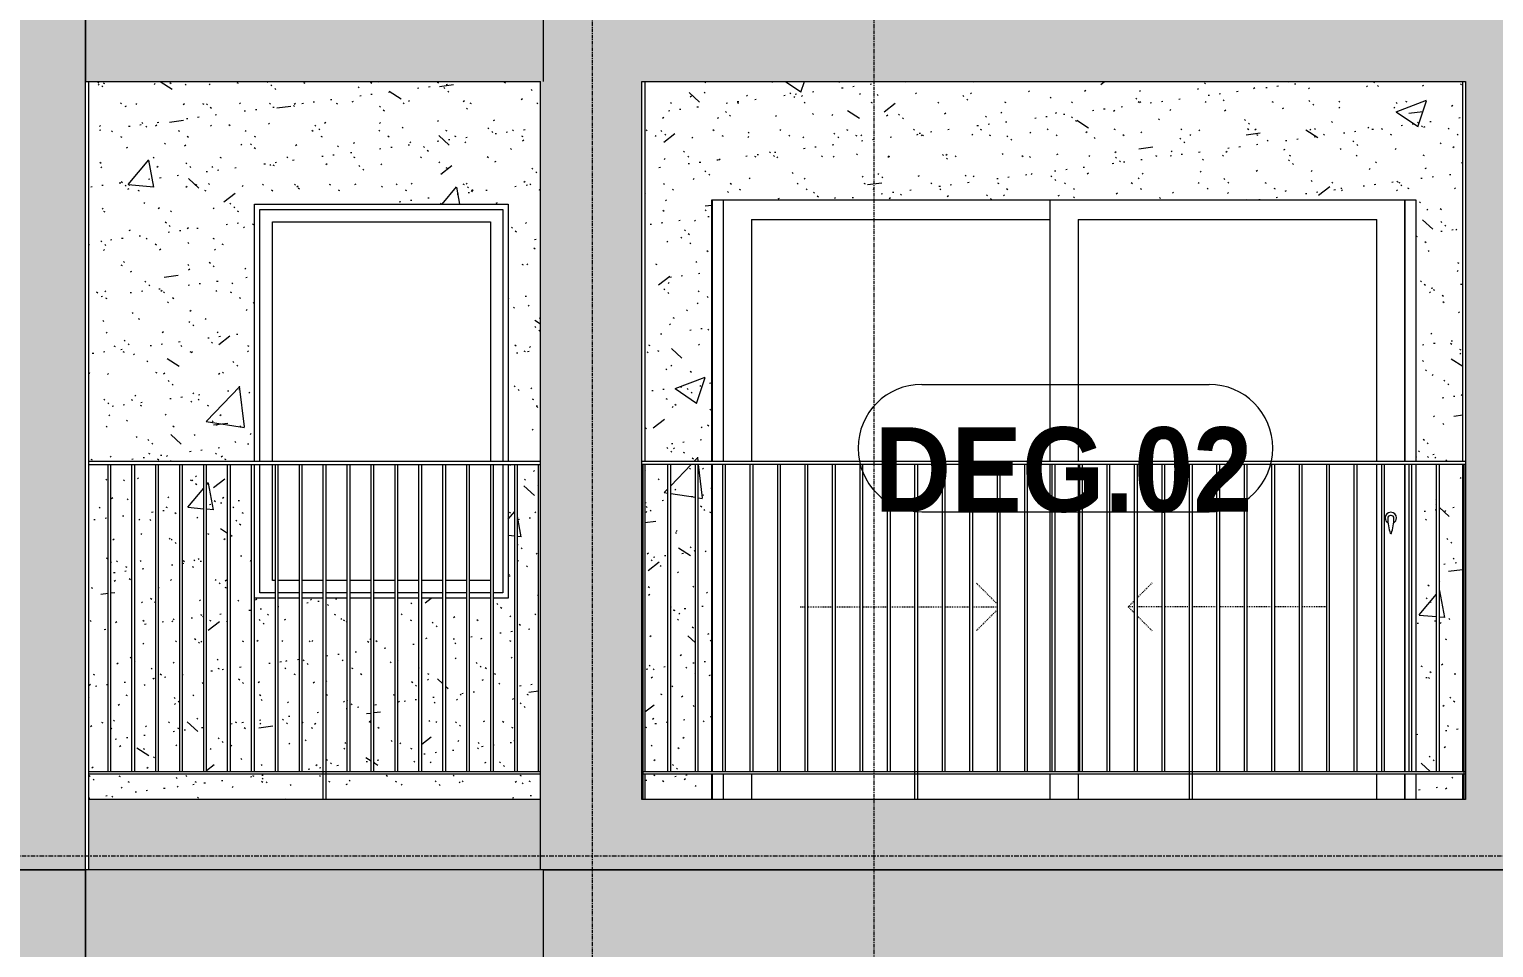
# Model space of a CAD drawing. Header units: millimetres. Extents: x 9199 to 175431, y -4466 to 35300.
# Drawn here: x 153601 to 158801, y 15474 to 18736 of the extents above; entities that cross this region are included whole.
import ezdxf

# ---------------------------------------------------------------- set-up
doc = ezdxf.new("R2010")
doc.units = ezdxf.units.MM
for name, pattern in [('Centre', [31.75, 6.35, -4.7625, 15.875, -4.7625]), ('Dash', [6, 3, -3]), ('Grid Line', [22.225, 12.7, -3.175, 3.175, -3.175])]:
    doc.linetypes.add(name, pattern=pattern)
for name, color, linetype, lineweight in [('0-2', 250, 'Continuous', 5), ('A-DOOR', 31, 'Continuous', 9), ('A-DOOR-FRAM', 31, 'Continuous', 9), ('A-DOOR-HDLN', 31, 'Dash', 18), ('A-DOOR-IDEN', 31, 'Continuous', 9), ('A-FLOR-HRAL', 11, 'Continuous', 9), ('A-FLOR-HRAL-1', 253, 'Continuous', 9), ('A-FLOR-LEVL-2', 51, 'Centre', 9), ('A-GLAZ-1', 253, 'Continuous', 9), ('A-GLAZ-2', 7, 'Continuous', 9), ('A-WALL', 113, 'Continuous', 9), ('A-WALL-PATT', 111, 'Continuous', 9), ('A-WALL-PATT-1', 9, 'Continuous', 9), ('A-WALL-PATT-2', 111, 'Continuous', 5), ('I-WALL', 2, 'Continuous', 9), ('I-WALL-1', 7, 'Continuous', 9), ('S-GRID-1', 1, 'Grid Line', 9)]:
    doc.layers.add(name, color=color, linetype=linetype, lineweight=lineweight)
doc.styles.add('Arial_B_2', font='arialbd.ttf', dxfattribs={"width": 0.9, "height": 300})
pattern_1 = [(50, (-51555.6, 1200), (1093.104, -95.634), [114.3, -1257.3]), (355, (-51555.6, 1200), (-211.457, 1146.34), [91.44, -1005.84]), (100.451, (-51464.5, 1192), (881.656, 1050.7), [97.14, -1068.54]), (46.184, (-51555.6, 1504.8), (1626.475, -252.257), [171.45, -1885.95]), (96.636, (-51420, 1483.8), (1424.416, 1484.565), [145.71, -1602.81]), (351.184, (-51555.6, 1504.8), (1424.43, 1484.55), [137.16, -1508.76]), (21, (-51403.2, 1428.6), (909.686, -613.59), [114.3, -1257.3]), (326, (-51403.2, 1428.6), (370.812, 1105.13), [91.44, -1005.84]), (71.451, (-51327.4, 1377.5), (1280.503, 491.528), [97.14, -1068.54]), (37.5, (-51555.58, 1200), (18.5313, 507.3303), [50.292, -943.356, 50.292, -970.788, -1009.65]), (37.5, (-51555.58, 1200), (18.5313, 507.3303), [-2014.728, 50.292, -959.358]), (7.5, (-51555.6, 1200), (400.918, 601.084), [50.292, -531.876, 50.292, -920.496, -384.81]), (7.5, (-51555.6, 1200), (400.918, 601.084), [-1552.956, 50.292, -334.518]), (327.5, (-51895.43, 1200), (813.545, -34.3737), [50.292, -330.708, 50.292, -1138.428, -1577.34]), (327.5, (-51895.43, 1200), (813.545, -34.3737), [-1569.72, 50.292, -1527.048]), (317.5, (-52047.8, 1200), (888.775, 152.56), [50.292, -445.008, 50.292, -739.14, -1120.14]), (317.5, (-52047.8, 1200), (888.775, 152.56), [-1284.732, 50.292, -1069.848])]
pattern_2 = [(37.5, (-51555.58, 1200), (-4.79953, 146.8239), [5.029, -110.795, 5.029, -124.511, -123.825]), (37.5, (-51555.58, 1200), (-4.79953, 146.8239), [-245.364, 5.029, -118.796]), (7.5, (-51555.58, 1200), (134.8574, 215.0472), [5.029, -57.455, 5.029, -99.365, -40.005]), (7.5, (-51555.58, 1200), (134.8574, 215.0472), [-166.878, 5.029, -34.976]), (327.5, (-51649.3, 1200), (237.29776, 0.4316), [5.029, -33.071, 5.029, -132.131, -179.07]), (327.5, (-51649.3, 1200), (237.29776, 0.4316), [-175.26, 5.029, -174.041]), (317.5, (-51649.3, 1200), (229.067, 66.8792), [5.029, -14.021, 5.029, -84.887, -102.87]), (317.5, (-51649.3, 1200), (229.067, 66.8792), [-108.966, 5.029, -97.841])]

# ---------------------------------------------------------------- blocks, each defined once
blk = doc.blocks.new('M_Fixed - 900 x 1400-901191-TKCS_MẶT ĐỨNG HƯỚNG TÂY')
at = {"layer": 'A-GLAZ-2'}
for p, q in [((-26717.9, 7896), (-25855.9, 7896)), ((-26717.9, 7000), (-26717.9, 7896)), ((-26673.9, 7852), (-25899.9, 7852)), ((-26673.9, 7000), (-26673.9, 7852)), ((-25899.9, 7852), (-25899.9, 7000)), ((-25855.9, 7896), (-25855.9, 7000)), ((-26717.9, 6534), (-26717.9, 6990)), ((-26673.9, 6578), (-26673.9, 6990)), ((-25899.9, 6990), (-25899.9, 6578)), ((-25855.9, 6990), (-25855.9, 6534)), ((-26662.9, 6578), (-26673.9, 6578)), ((-26577.9, 6578), (-26652.9, 6578)), ((-26493, 6578), (-26567.9, 6578)), ((-26408, 6578), (-26483, 6578)), ((-26323.1, 6578), (-26398, 6578)), ((-26238.2, 6578), (-26313.1, 6578)), ((-26153.2, 6578), (-26228.2, 6578)), ((-26068.3, 6578), (-26143.2, 6578)), ((-25983.3, 6578), (-26058.3, 6578)), ((-25899.9, 6578), (-25973.3, 6578)), ((-26662.9, 6534), (-26717.9, 6534)), ((-26577.9, 6534), (-26652.9, 6534)), ((-26493, 6534), (-26567.9, 6534)), ((-26408, 6534), (-26483, 6534)), ((-26323.1, 6534), (-26398, 6534)), ((-26238.2, 6534), (-26313.1, 6534)), ((-26153.2, 6534), (-26228.2, 6534)), ((-26068.3, 6534), (-26143.2, 6534)), ((-25983.3, 6534), (-26058.3, 6534)), ((-25898.4, 6534), (-25973.3, 6534)), ((-25855.9, 6534), (-25888.4, 6534))]:
    blk.add_line(p, q, dxfattribs=at)
blk = doc.blocks.new('Railing - 10mm-901206-TKCS_MẶT ĐỨNG HƯỚNG TÂY')
at = {"layer": 'A-FLOR-HRAL-1'}
for p, q in [((-68226.4, 5900), (-68226.4, 6990)), ((-68216.4, 5900), (-68216.4, 6990))]:
    blk.add_line(p, q, dxfattribs=at)
blk = doc.blocks.new('Railing - 50 x 10mm-901224-TKCS_MẶT ĐỨNG HƯỚNG TÂY')
at = {"layer": 'A-FLOR-HRAL-1'}
for p, q in [((-68990.9, 5800), (-68990.9, 6990)), ((-68980.9, 6990), (-68990.9, 6990)), ((-68980.9, 5800), (-68980.9, 6990))]:
    blk.add_line(p, q, dxfattribs=at)
blk = doc.blocks.new('Railing - 10mm-V147-TKCS_MẶT ĐỨNG HƯỚNG TÂY')
at = {"layer": 'A-FLOR-HRAL-1'}
blk.add_line((-69745.352937, 5900), (-69745.352937, 6990), dxfattribs=at)
blk = doc.blocks.new('Railing - Railing-884005-TKCS_MẶT ĐỨNG HƯỚNG TÂY')
at = {"layer": 'A-FLOR-HRAL-1'}
for p, q in [((-27326.9, 5900), (-25721.9, 5900)), ((-25721.9, 5890), (-27326.9, 5890))]:
    blk.add_line(p, q, dxfattribs=at)
at = {"extrusion": (0, 0, -1), "zscale": -1}
for name, p in [('Railing - 10mm-901206-TKCS_MẶT ĐỨNG HƯỚNG TÂY', (95473.9, 0)), ('Railing - 10mm-901206-TKCS_MẶT ĐỨNG HƯỚNG TÂY', (95388.9, 0)), ('Railing - 10mm-901206-TKCS_MẶT ĐỨNG HƯỚNG TÂY', (95304, 0)), ('Railing - 10mm-901206-TKCS_MẶT ĐỨNG HƯỚNG TÂY', (95219.1, 0)), ('Railing - 10mm-901206-TKCS_MẶT ĐỨNG HƯỚNG TÂY', (95134.1, 0)), ('Railing - 10mm-901206-TKCS_MẶT ĐỨNG HƯỚNG TÂY', (95049.2, 0)), ('Railing - 10mm-901206-TKCS_MẶT ĐỨNG HƯỚNG TÂY', (94964.2, 0)), ('Railing - 10mm-901206-TKCS_MẶT ĐỨNG HƯỚNG TÂY', (94879.3, 0)), ('Railing - 10mm-901206-TKCS_MẶT ĐỨNG HƯỚNG TÂY', (94794.4, 0)), ('Railing - 50 x 10mm-901224-TKCS_MẶT ĐỨNG HƯỚNG TÂY', (95473.9, 0)), ('Railing - 10mm-901206-TKCS_MẶT ĐỨNG HƯỚNG TÂY', (94624.5, 0)), ('Railing - 10mm-901206-TKCS_MẶT ĐỨNG HƯỚNG TÂY', (94539.5, 0)), ('Railing - 10mm-901206-TKCS_MẶT ĐỨNG HƯỚNG TÂY', (94454.6, 0)), ('Railing - 10mm-901206-TKCS_MẶT ĐỨNG HƯỚNG TÂY', (94369.7, 0)), ('Railing - 10mm-901206-TKCS_MẶT ĐỨNG HƯỚNG TÂY', (94284.7, 0)), ('Railing - 10mm-901206-TKCS_MẶT ĐỨNG HƯỚNG TÂY', (94199.8, 0)), ('Railing - 10mm-901206-TKCS_MẶT ĐỨNG HƯỚNG TÂY', (94114.8, 0)), ('Railing - 10mm-901206-TKCS_MẶT ĐỨNG HƯỚNG TÂY', (94029.9, 0)), ('Railing - 10mm-V147-TKCS_MẶT ĐỨNG HƯỚNG TÂY', (95473.9, 0))]:
    blk.add_blockref(name, p, dxfattribs=at)
blk = doc.blocks.new('Top Rail Type - Top Rail_Internal_-884006-TKCS_MẶT ĐỨNG HƯỚNG TÂY')
at = {"layer": 'A-FLOR-HRAL-1'}
for p, q in [((-25721.9, 7000), (-27326.9, 7000)), ((-27326.9, 6990), (-25721.9, 6990))]:
    blk.add_line(p, q, dxfattribs=at)
blk = doc.blocks.new('NCV_TKTC_TANG 5_rvt-2-TKCS_MẶT ĐỨNG HƯỚNG TÂY')
at = {"layer": 'A-WALL-PATT-1'}
h = blk.add_hatch(dxfattribs=at)
h.set_pattern_fill('FP_19', color=256, style=0, pattern_type=2)
h.set_pattern_definition(pattern_1)
h.paths.add_polyline_path([(-25897.9, 16000), (-25721.9, 16000), (-25721.9, 16090), (-26483, 16090), (-26483, 16000)])
h.paths.add_polyline_path([(-27326.9, 16000), (-26493, 16000), (-26493, 16090), (-27326.9, 16090)])
h.paths.add_polyline_path([(-27247.4, 16100), (-27172.5, 16100), (-27172.5, 17190), (-27247.4, 17190), (-27247.4, 16155.2)])
h.paths.add_polyline_path([(-27257.4, 16100), (-27257.4, 17190), (-27326.9, 17190), (-27326.9, 16100), (-27261.8, 16100)])
h.paths.add_polyline_path([(-26822.7, 16100), (-26747.8, 16100), (-26747.8, 17190), (-26822.7, 17190), (-26822.7, 16580.3)])
h.paths.add_polyline_path([(-26737.8, 16100), (-26662.9, 16100), (-26662.9, 16715), (-26736.9, 16715), (-26737.8, 16580.3)])
h.paths.add_polyline_path([(-26652.9, 16100), (-26577.9, 16100), (-26577.9, 16715), (-26652.9, 16715), (-26652.9, 16580.3)])
h.paths.add_polyline_path([(-26832.7, 16100), (-26832.7, 17190), (-26907.7, 17190), (-26907.7, 16100)])
h.paths.add_polyline_path([(-26567.9, 16100), (-26493, 16100), (-26493, 16715), (-26567.9, 16715), (-26567.9, 16571)])
h.paths.add_polyline_path([(-26483, 16100), (-26408, 16100), (-26408, 16715), (-26483, 16715), (-26483, 16498.6)])
h.paths.add_polyline_path([(-26398, 16100), (-26323.1, 16100), (-26323.1, 16715), (-26398, 16715), (-26398, 16426.2)])
h.paths.add_polyline_path([(-26313.1, 16100), (-26238.2, 16100), (-26238.2, 16715), (-26313.1, 16715), (-26313.1, 16353.8)])
h.paths.add_polyline_path([(-26228.2, 16100), (-26153.2, 16100), (-26153.2, 16715), (-26228.2, 16715), (-26228.2, 16281.4)])
h.paths.add_polyline_path([(-26143.2, 16100), (-26068.3, 16100), (-26068.3, 16715), (-26143.2, 16715), (-26143.2, 16209)])
h.paths.add_polyline_path([(-26058.3, 16100), (-25983.3, 16100), (-25983.3, 16715), (-26058.3, 16715), (-26058.3, 16136.6)])
h.paths.add_polyline_path([(-26917.7, 16100), (-26917.7, 17190), (-26992.6, 17190), (-26992.6, 16100)])
h.paths.add_polyline_path([(-27002.6, 16100), (-27002.6, 17190), (-27077.6, 17190), (-27077.6, 16100)])
h.paths.add_polyline_path([(-25734.8, 16100), (-25728.5, 16100), (-25728.5, 17190), (-25803.5, 17190), (-25803.5, 16100), (-25748.1, 16100)])
h.paths.add_polyline_path([(-27156.4, 16100), (-27087.6, 16100), (-27087.6, 17190), (-27162.5, 17190), (-27162.5, 16100)])
h.paths.add_polyline_path([(-25973.3, 16100), (-25898.4, 16100), (-25898.4, 16715), (-25973.3, 16715), (-25973.3, 16580.3)])
h.paths.add_polyline_path([(-25888.4, 16100), (-25813.5, 16100), (-25813.5, 17190), (-25836.9, 17190), (-25836.9, 16715), (-25888.4, 16715), (-25888.4, 16580.3)])
h.paths.add_polyline_path([(-27326.9, 17200), (-26736.9, 17200), (-26736.9, 18115), (-25836.9, 18115), (-25836.9, 17200), (-25721.9, 17200), (-25721.9, 18550), (-27326.9, 18550), (-27326.9, 17676.3)])
h = blk.add_hatch(dxfattribs=at)
h.set_pattern_fill('FP_20', color=256, style=0, pattern_type=2)
h.set_pattern_definition(pattern_2)
h.paths.add_polyline_path([(-25897.9, 16000), (-25721.9, 16000), (-25721.9, 16090), (-26483, 16090), (-26483, 16000)])
h.paths.add_polyline_path([(-27326.9, 16000), (-26493, 16000), (-26493, 16090), (-27326.9, 16090)])
h.paths.add_polyline_path([(-27247.4, 16100), (-27172.5, 16100), (-27172.5, 17190), (-27247.4, 17190), (-27247.4, 16155.2)])
h.paths.add_polyline_path([(-27257.4, 16100), (-27257.4, 17190), (-27326.9, 17190), (-27326.9, 16100), (-27261.8, 16100)])
h.paths.add_polyline_path([(-26822.7, 16100), (-26747.8, 16100), (-26747.8, 17190), (-26822.7, 17190), (-26822.7, 16580.3)])
h.paths.add_polyline_path([(-26737.8, 16100), (-26662.9, 16100), (-26662.9, 16715), (-26736.9, 16715), (-26737.8, 16580.3)])
h.paths.add_polyline_path([(-26652.9, 16100), (-26577.9, 16100), (-26577.9, 16715), (-26652.9, 16715), (-26652.9, 16580.3)])
h.paths.add_polyline_path([(-26832.7, 16100), (-26832.7, 17190), (-26907.7, 17190), (-26907.7, 16100)])
h.paths.add_polyline_path([(-26567.9, 16100), (-26493, 16100), (-26493, 16715), (-26567.9, 16715), (-26567.9, 16571)])
h.paths.add_polyline_path([(-26483, 16100), (-26408, 16100), (-26408, 16715), (-26483, 16715), (-26483, 16498.6)])
h.paths.add_polyline_path([(-26398, 16100), (-26323.1, 16100), (-26323.1, 16715), (-26398, 16715), (-26398, 16426.2)])
h.paths.add_polyline_path([(-26313.1, 16100), (-26238.2, 16100), (-26238.2, 16715), (-26313.1, 16715), (-26313.1, 16353.8)])
h.paths.add_polyline_path([(-26228.2, 16100), (-26153.2, 16100), (-26153.2, 16715), (-26228.2, 16715), (-26228.2, 16281.4)])
h.paths.add_polyline_path([(-26143.2, 16100), (-26068.3, 16100), (-26068.3, 16715), (-26143.2, 16715), (-26143.2, 16209)])
h.paths.add_polyline_path([(-26058.3, 16100), (-25983.3, 16100), (-25983.3, 16715), (-26058.3, 16715), (-26058.3, 16136.6)])
h.paths.add_polyline_path([(-26917.7, 16100), (-26917.7, 17190), (-26992.6, 17190), (-26992.6, 16100)])
h.paths.add_polyline_path([(-27002.6, 16100), (-27002.6, 17190), (-27077.6, 17190), (-27077.6, 16100)])
h.paths.add_polyline_path([(-25734.8, 16100), (-25728.5, 16100), (-25728.5, 17190), (-25803.5, 17190), (-25803.5, 16100), (-25748.1, 16100)])
h.paths.add_polyline_path([(-27156.4, 16100), (-27087.6, 16100), (-27087.6, 17190), (-27162.5, 17190), (-27162.5, 16100)])
h.paths.add_polyline_path([(-25973.3, 16100), (-25898.4, 16100), (-25898.4, 16715), (-25973.3, 16715), (-25973.3, 16580.3)])
h.paths.add_polyline_path([(-25888.4, 16100), (-25813.5, 16100), (-25813.5, 17190), (-25836.9, 17190), (-25836.9, 16715), (-25888.4, 16715), (-25888.4, 16580.3)])
h.paths.add_polyline_path([(-27326.9, 17200), (-26736.9, 17200), (-26736.9, 18115), (-25836.9, 18115), (-25836.9, 17200), (-25721.9, 17200), (-25721.9, 18550), (-27326.9, 18550), (-27326.9, 17676.3)])
h = blk.add_hatch(dxfattribs=at)
h.set_pattern_fill('FP_19', color=256, style=0, pattern_type=2)
h.set_pattern_definition(pattern_1)
h.paths.add_polyline_path([(-25351.9, 16000), (-25113.5, 16000), (-25113.5, 16090), (-25351.9, 16090), (-25351.9, 16007.1)])
h.paths.add_polyline_path([(-22457.9, 16000), (-22446.9, 16000), (-22446.9, 16090), (-22613.5, 16090), (-22613.5, 16000)])
h.paths.add_polyline_path([(-22446.9, 16100), (-22446.9, 17190), (-22529.8, 17190), (-22529.8, 16100), (-22465.2, 16100)])
h.paths.add_polyline_path([(-25351.9, 16100), (-25269.5, 16100), (-25269.5, 17190), (-25351.9, 17190), (-25351.9, 16395.7)])
h.paths.add_polyline_path([(-22613.5, 16100), (-22539.8, 16100), (-22539.8, 17190), (-22613.5, 17190), (-22613.5, 16580.3)])
h.paths.add_polyline_path([(-25162, 16100), (-25113.5, 16100), (-25113.5, 17190), (-25162, 17190), (-25162, 16580.3)])
h.paths.add_polyline_path([(-25172, 16100), (-25172, 17190), (-25259.5, 17190), (-25259.5, 16100)])
h.paths.add_polyline_path([(-25351.9, 17200), (-25113.5, 17200), (-25113.5, 18130), (-22613.5, 18130), (-22613.5, 17200), (-22446.9, 17200), (-22446.9, 18550), (-25351.9, 18550), (-25351.9, 17676.3)])
h = blk.add_hatch(dxfattribs=at)
h.set_pattern_fill('FP_20', color=256, style=0, pattern_type=2)
h.set_pattern_definition(pattern_2)
h.paths.add_polyline_path([(-25351.9, 16000), (-25113.5, 16000), (-25113.5, 16090), (-25351.9, 16090), (-25351.9, 16007.1)])
h.paths.add_polyline_path([(-22457.9, 16000), (-22446.9, 16000), (-22446.9, 16090), (-22613.5, 16090), (-22613.5, 16000)])
h.paths.add_polyline_path([(-22446.9, 16100), (-22446.9, 17190), (-22529.8, 17190), (-22529.8, 16100), (-22465.2, 16100)])
h.paths.add_polyline_path([(-25351.9, 16100), (-25269.5, 16100), (-25269.5, 17190), (-25351.9, 17190), (-25351.9, 16395.7)])
h.paths.add_polyline_path([(-22613.5, 16100), (-22539.8, 16100), (-22539.8, 17190), (-22613.5, 17190), (-22613.5, 16580.3)])
h.paths.add_polyline_path([(-25162, 16100), (-25113.5, 16100), (-25113.5, 17190), (-25162, 17190), (-25162, 16580.3)])
h.paths.add_polyline_path([(-25172, 16100), (-25172, 17190), (-25259.5, 17190), (-25259.5, 16100)])
h.paths.add_polyline_path([(-25351.9, 17200), (-25113.5, 17200), (-25113.5, 18130), (-22613.5, 18130), (-22613.5, 17200), (-22446.9, 17200), (-22446.9, 18550), (-25351.9, 18550), (-25351.9, 17676.3)])
at = {"layer": 'I-WALL-1'}
for p, q in [((-25351.9, 18550), (-25351.9, 17200)), ((-22446.9, 17200), (-22446.9, 18550)), ((-26736.9, 17200), (-26736.9, 18115)), ((-26736.9, 18115), (-25836.9, 18115)), ((-25836.9, 18115), (-25836.9, 17200)), ((-25113.5, 17200), (-25113.5, 18130)), ((-25113.5, 18130), (-22613.5, 18130)), ((-22613.5, 18130), (-22613.5, 17200)), ((-26736.9, 16715), (-26736.9, 17190)), ((-25836.9, 17190), (-25836.9, 16715)), ((-25351.9, 17190), (-25351.9, 16100)), ((-25113.5, 16100), (-25113.5, 17190)), ((-22613.5, 17190), (-22613.5, 16100)), ((-22446.9, 16100), (-22446.9, 17190)), ((-26662.9, 16715), (-26736.9, 16715)), ((-26577.9, 16715), (-26652.9, 16715)), ((-26493, 16715), (-26567.9, 16715)), ((-26408, 16715), (-26483, 16715)), ((-26323.1, 16715), (-26398, 16715)), ((-26238.2, 16715), (-26313.1, 16715)), ((-26153.2, 16715), (-26228.2, 16715)), ((-26068.3, 16715), (-26143.2, 16715)), ((-25983.3, 16715), (-26058.3, 16715)), ((-25898.4, 16715), (-25973.3, 16715)), ((-25836.9, 16715), (-25888.4, 16715)), ((-25351.9, 16090), (-25351.9, 16000)), ((-25113.5, 16000), (-25113.5, 16090)), ((-22613.5, 16090), (-22613.5, 16000)), ((-22446.9, 16000), (-22446.9, 16090))]:
    blk.add_line(p, q, dxfattribs=at)
at = {"layer": 'A-FLOR-HRAL-1'}
for name in ['Top Rail Type - Top Rail_Internal_-884006-TKCS_MẶT ĐỨNG HƯỚNG TÂY', 'Railing - Railing-884005-TKCS_MẶT ĐỨNG HƯỚNG TÂY']:
    blk.add_blockref(name, (0, 10200), dxfattribs=at)
at = {"layer": 'A-GLAZ-1'}
blk.add_blockref('M_Fixed - 900 x 1400-901191-TKCS_MẶT ĐỨNG HƯỚNG TÂY', (0, 10200), dxfattribs=at)
blk = doc.blocks.new('Railing - 10mm-1251313-TKCS_MẶT ĐỨNG HƯỚNG TÂY')
at = {"layer": 'A-FLOR-HRAL'}
for p, q in [((-70214.4, 2500), (-70214.4, 3590)), ((-70204.4, 2500), (-70204.4, 3590))]:
    blk.add_line(p, q, dxfattribs=at)
blk = doc.blocks.new('Railing - 50 x 10mm-V205-TKCS_MẶT ĐỨNG HƯỚNG TÂY')
at = {"layer": 'A-FLOR-HRAL'}
for p, q in [((-71091.4, 5800), (-71091.4, 6990)), ((-71081.4, 6990), (-71091.4, 6990)), ((-71081.4, 5800), (-71081.4, 6990))]:
    blk.add_line(p, q, dxfattribs=at)
blk = doc.blocks.new('Railing - 50 x 10mm-V231-TKCS_MẶT ĐỨNG HƯỚNG TÂY')
at = {"layer": 'A-FLOR-HRAL'}
for p in [(-61916.9, 16000), (-61911.5, 17190)]:
    blk.add_line(p, (-61916.9, 17190), dxfattribs=at)
blk = doc.blocks.new('Railing - 50 x 10mm-V211-TKCS_MẶT ĐỨNG HƯỚNG TÂY')
at = {"layer": 'A-FLOR-HRAL'}
for p, q in [((-33481.9, 6990), (-33486.9, 6990)), ((-33481.9, 5800), (-33481.9, 6990))]:
    blk.add_line(p, q, dxfattribs=at)
blk = doc.blocks.new('Railing - Railing-3262680-TKCS_MẶT ĐỨNG HƯỚNG TÂY')
at = {"layer": 'A-FLOR-HRAL'}
for p, q in [((-25361.9, 16100), (-22437.4, 16100)), ((-22437.4, 16090), (-25361.9, 16090)), ((-22437.4, 16100), (-22437.4, 16090))]:
    blk.add_line(p, q, dxfattribs=at)
for name, p in [('Railing - 50 x 10mm-V211-TKCS_MẶT ĐỨNG HƯỚNG TÂY', (8125, 10200)), ('Railing - 10mm-1251313-TKCS_MẶT ĐỨNG HƯỚNG TÂY', (44944.9, 13600)), ('Railing - 10mm-1251313-TKCS_MẶT ĐỨNG HƯỚNG TÂY', (45042.4, 13600)), ('Railing - 10mm-1251313-TKCS_MẶT ĐỨNG HƯỚNG TÂY', (45139.9, 13600)), ('Railing - 10mm-1251313-TKCS_MẶT ĐỨNG HƯỚNG TÂY', (45237.4, 13600)), ('Railing - 10mm-1251313-TKCS_MẶT ĐỨNG HƯỚNG TÂY', (45334.9, 13600)), ('Railing - 10mm-1251313-TKCS_MẶT ĐỨNG HƯỚNG TÂY', (45432.4, 13600)), ('Railing - 10mm-1251313-TKCS_MẶT ĐỨNG HƯỚNG TÂY', (45529.8, 13600)), ('Railing - 10mm-1251313-TKCS_MẶT ĐỨNG HƯỚNG TÂY', (45627.3, 13600)), ('Railing - 10mm-1251313-TKCS_MẶT ĐỨNG HƯỚNG TÂY', (45724.8, 13600)), ('Railing - 50 x 10mm-V205-TKCS_MẶT ĐỨNG HƯỚNG TÂY', (46699.3, 10200)), ('Railing - 10mm-1251313-TKCS_MẶT ĐỨNG HƯỚNG TÂY', (45919.8, 13600)), ('Railing - 10mm-1251313-TKCS_MẶT ĐỨNG HƯỚNG TÂY', (46017.3, 13600)), ('Railing - 10mm-1251313-TKCS_MẶT ĐỨNG HƯỚNG TÂY', (46114.8, 13600)), ('Railing - 10mm-1251313-TKCS_MẶT ĐỨNG HƯỚNG TÂY', (46212.2, 13600)), ('Railing - 10mm-1251313-TKCS_MẶT ĐỨNG HƯỚNG TÂY', (46309.7, 13600)), ('Railing - 10mm-1251313-TKCS_MẶT ĐỨNG HƯỚNG TÂY', (46407.2, 13600)), ('Railing - 10mm-1251313-TKCS_MẶT ĐỨNG HƯỚNG TÂY', (46504.7, 13600)), ('Railing - 10mm-1251313-TKCS_MẶT ĐỨNG HƯỚNG TÂY', (46602.2, 13600)), ('Railing - 10mm-1251313-TKCS_MẶT ĐỨNG HƯỚNG TÂY', (46699.7, 13600)), ('Railing - 50 x 10mm-V205-TKCS_MẶT ĐỨNG HƯỚNG TÂY', (47674.2, 10200)), ('Railing - 10mm-1251313-TKCS_MẶT ĐỨNG HƯỚNG TÂY', (46894.6, 13600)), ('Railing - 10mm-1251313-TKCS_MẶT ĐỨNG HƯỚNG TÂY', (46992.1, 13600)), ('Railing - 10mm-1251313-TKCS_MẶT ĐỨNG HƯỚNG TÂY', (47089.6, 13600)), ('Railing - 10mm-1251313-TKCS_MẶT ĐỨNG HƯỚNG TÂY', (47187.1, 13600)), ('Railing - 10mm-1251313-TKCS_MẶT ĐỨNG HƯỚNG TÂY', (47284.6, 13600)), ('Railing - 10mm-1251313-TKCS_MẶT ĐỨNG HƯỚNG TÂY', (47382.1, 13600)), ('Railing - 10mm-1251313-TKCS_MẶT ĐỨNG HƯỚNG TÂY', (47479.6, 13600)), ('Railing - 10mm-1251313-TKCS_MẶT ĐỨNG HƯỚNG TÂY', (47577, 13600)), ('Railing - 10mm-1251313-TKCS_MẶT ĐỨNG HƯỚNG TÂY', (47674.5, 13600)), ('Railing - 50 x 10mm-V231-TKCS_MẶT ĐỨNG HƯỚNG TÂY', (39474.6, 0))]:
    blk.add_blockref(name, p)
blk = doc.blocks.new('Top Rail Type - Top Rail_Internal_-3262683-TKCS_MẶT ĐỨNG HƯỚNG TÂY')
at = {"layer": 'A-FLOR-HRAL'}
for p, q in [((-22437.4, 17200), (-25361.9, 17200)), ((-22437.4, 17190), (-25361.9, 17190)), ((-22437.4, 17200), (-22437.4, 17190))]:
    blk.add_line(p, q, dxfattribs=at)
blk = doc.blocks.new('DEG_02-DEG_03 - DEG_02-2500x2400mm-CỬA ĐI 02 CÁNH TRƯỢT-V218-TKCS_MẶT ĐỨNG HƯỚNG TÂY')
at = {"layer": 'A-DOOR'}
for p, q in [((-23912.4, 7000), (-23912.4, 7930)), ((-22652.4, 7930), (-22652.4, 7000)), ((-24972.4, 7860), (-24972.4, 7000)), ((-24972.4, 7860), (-23912.4, 7860)), ((-23812.4, 7860), (-23812.4, 7000)), ((-23812.4, 7860), (-22752.4, 7860)), ((-22752.4, 7000), (-22752.4, 7860)), ((-23912.4, 5900), (-23912.4, 6990)), ((-23812.4, 6990), (-23812.4, 5900)), ((-22752.4, 5900), (-22752.4, 6990)), ((-22652.4, 6990), (-22652.4, 5900)), ((-24972.4, 5890), (-24972.4, 5800)), ((-23912.4, 5800), (-23912.4, 5890)), ((-23812.4, 5890), (-23812.4, 5800)), ((-22752.4, 5800), (-22752.4, 5890)), ((-22652.4, 5890), (-22652.4, 5800))]:
    blk.add_line(p, q, dxfattribs=at)
at = {"layer": 'A-DOOR', "flags": 128}
blk.add_lwpolyline([(-22700.9, 6808.7), (-22700.9, 6808.7), (-22700.9, 6808.7), (-22700.9, 6808.7), (-22700.9, 6808.7), (-22700.9, 6808.7), (-22700.9, 6808.7), (-22700.9, 6808.7), (-22701, 6808.7), (-22701, 6808.7), (-22701, 6808.7), (-22701, 6808.7), (-22701.1, 6808.7), (-22701.1, 6808.7), (-22701.1, 6808.7), (-22701.2, 6808.7), (-22701.2, 6808.7), (-22701.2, 6808.7), (-22701.3, 6808.7), (-22701.3, 6808.7), (-22701.4, 6808.7), (-22701.4, 6808.7), (-22701.5, 6808.7), (-22701.5, 6808.7), (-22701.6, 6808.7), (-22701.6, 6808.7), (-22701.7, 6808.7), (-22701.7, 6808.7), (-22701.8, 6808.7), (-22701.8, 6808.7), (-22701.9, 6808.7), (-22701.9, 6808.7), (-22702, 6808.7), (-22702, 6808.7), (-22702.1, 6808.7), (-22702.2, 6808.7), (-22702.2, 6808.7), (-22702.3, 6808.7), (-22702.3, 6808.7), (-22702.4, 6808.7), (-22702.5, 6808.7), (-22702.5, 6808.7), (-22702.6, 6808.7), (-22702.6, 6808.7), (-22702.7, 6808.7), (-22702.8, 6808.7), (-22702.8, 6808.7), (-22702.9, 6808.7), (-22702.9, 6808.7), (-22703, 6808.7), (-22703, 6808.7), (-22703.1, 6808.7), (-22703.1, 6808.7), (-22703.2, 6808.7), (-22703.2, 6808.7), (-22703.3, 6808.7), (-22703.3, 6808.7), (-22703.4, 6808.7), (-22703.4, 6808.7), (-22703.5, 6808.7), (-22703.5, 6808.7), (-22703.5, 6808.7), (-22703.6, 6808.7), (-22703.6, 6808.7), (-22703.6, 6808.7), (-22703.7, 6808.7), (-22703.7, 6808.7), (-22703.7, 6808.7), (-22703.8, 6808.7), (-22703.8, 6808.7), (-22703.8, 6808.7), (-22703.8, 6808.7), (-22703.8, 6808.7), (-22703.8, 6808.7), (-22703.8, 6808.7), (-22703.9, 6808.7), (-22703.9, 6808.7)], dxfattribs=at)
at = {"layer": 'A-DOOR'}
for centre, radius, start, end in [((-22702.4, 6800), 20, 0, 180), ((-22702.4, 6800), 20, 180, 240), ((-22703.9, 6799.2), 9.45, 90, 180), ((-22548.6, 6799.2), 164.8, 180, 199.134), ((-22700.9, 6799.2), 9.45, 0, 90), ((-22856.2, 6799.2), 164.8, 340.866, 0), ((-22702.4, 6800), 20, 300, 0), ((-22702, 6746), 2.34, 199.134, 261.031), ((-22702.7, 6746), 2.34, 278.969, 340.866)]:
    blk.add_arc(centre, radius, start, end, dxfattribs=at)
at = {"layer": 'A-DOOR-FRAM'}
for p, q in [((-25112.4, 7930), (-25112.4, 7000)), ((-25072.4, 7000), (-25072.4, 7930)), ((-22652.4, 7000), (-22652.4, 7930)), ((-25112.4, 6990), (-25112.4, 5900)), ((-22652.4, 5900), (-22652.4, 6990)), ((-25112.4, 5890), (-25112.4, 5800)), ((-25072.4, 5800), (-25072.4, 5890)), ((-22652.4, 5800), (-22652.4, 5890))]:
    blk.add_line(p, q, dxfattribs=at)
at = {"layer": 'A-DOOR-HDLN'}
for p, q in [((-24099.6, 6494.2), (-24174.5, 6569.1)), ((-23602.2, 6517.2), (-23550.3, 6569.1)), ((-23635.1, 6484.2), (-23612.2, 6507.2)), ((-24799.6, 6484.2), (-24782, 6484.2)), ((-24772, 6484.2), (-24684.5, 6484.2)), ((-24674.5, 6484.2), (-24587, 6484.2)), ((-24577, 6484.2), (-24489.6, 6484.2)), ((-24479.6, 6484.2), (-24392.1, 6484.2)), ((-24382.1, 6484.2), (-24294.6, 6484.2)), ((-24284.6, 6484.2), (-24197.1, 6484.2)), ((-24187.1, 6484.2), (-24099.6, 6484.2)), ((-24099.6, 6474.2), (-24174.5, 6399.4)), ((-23635.1, 6484.2), (-23612.2, 6461.3)), ((-23612.2, 6484.2), (-23635.1, 6484.2)), ((-23514.7, 6484.2), (-23602.2, 6484.2)), ((-23602.2, 6451.3), (-23550.3, 6399.4)), ((-23417.2, 6484.2), (-23504.7, 6484.2)), ((-23319.7, 6484.2), (-23407.2, 6484.2)), ((-23222.2, 6484.2), (-23309.7, 6484.2)), ((-23124.8, 6484.2), (-23212.2, 6484.2)), ((-23027.3, 6484.2), (-23114.8, 6484.2)), ((-22929.8, 6484.2), (-23017.3, 6484.2))]:
    blk.add_line(p, q, dxfattribs=at)
blk = doc.blocks.new('STN_Door Tag - STN_Door Tag-1788670-TKCS_MẶT ĐỨNG HƯỚNG TÂY')
at = {"layer": 'A-DOOR-IDEN'}
for p, q in [((-35037.4, 2034.3), (-34017.3, 2034.3)), ((-35037.4, 1581.5), (-34017.3, 1581.5))]:
    blk.add_line(p, q, dxfattribs=at)
for centre, start, end in [((-35037.4, 1807.9), 90, 270), ((-34017.3, 1807.9), 270, 90)]:
    blk.add_arc(centre, 226.4, start, end, dxfattribs=at)

msp = doc.modelspace()

# ---------------------------------------------------------------- hatches: boundary and pattern name
at = {"layer": 'A-WALL-PATT'}
h = msp.add_hatch(color=256, dxfattribs=at)
h.paths.add_polyline_path([(157519.7, 15750), (158900.8, 15750), (158900.8, 19150), (155426.2, 19150), (155426.2, 15750), (156461.6, 15750)])
h.paths.add_polyline_path([(156461.6, 16000), (155776.2, 16000), (155776.2, 18550), (158701.2, 18550), (158701.2, 16000), (157519.7, 16000)])
h = msp.add_hatch(color=256, dxfattribs=at)
h.paths.add_polyline_path([(155416.2, 12350), (158900.8, 12350), (158900.8, 15750), (155426.2, 15750), (155426.2, 15150), (155416.2, 15150), (155416.2, 13292.3)])
h.paths.add_polyline_path([(156461.6, 12600), (155776.2, 12600), (155776.2, 15150), (158700.8, 15150), (158700.8, 12600), (157519.7, 12600)])
at = {"layer": 'A-WALL-PATT-2'}
h = msp.add_hatch(color=256, dxfattribs=at)
h.paths.add_polyline_path([(151170.7, 15750), (153801.2, 15750), (153801.2, 19150), (150705.8, 19150), (150705.8, 15750)])
h.paths.add_polyline_path([(153059.9, 16800), (151700.8, 16800), (151700.8, 18200), (153100.8, 18200), (153100.8, 16800)])
for points in [[(155403.4, 18550), (155426.2, 18550), (155426.2, 19150), (153801.2, 19150), (153801.2, 18550)], [(155416.2, 15750), (155426.2, 15750), (155426.2, 18550), (155416.2, 18550), (155416.2, 16032.3)], [(155416.2, 15750), (155416.2, 16000), (153811.2, 16000), (153811.2, 15750), (155403.4, 15750)], [(155426.2, 15150), (155426.2, 15750), (153801.2, 15750), (153801.2, 15150), (155403.4, 15150)]]:
    msp.add_hatch(color=256, dxfattribs=at).paths.add_polyline_path(points)
h = msp.add_hatch(color=256, dxfattribs=at)
h.paths.add_polyline_path([(153287, 12350), (153801.2, 12350), (153801.2, 15750), (150705.8, 15750), (150705.8, 12350), (151741.7, 12350)])
h.paths.add_polyline_path([(151700.8, 13400), (151700.8, 14800), (153100.8, 14800), (153100.8, 13400), (151741.7, 13400)])

# ---------------------------------------------------------------- linework, layer by layer
at = {"layer": 'A-FLOR-LEVL-2'}
msp.add_line((96540.4, 15800), (171939.1, 15800), dxfattribs=at)
at = {"layer": 'A-WALL'}
for p, q in [((153801.2, 5550), (153801.2, 22550)), ((155426.2, 19150), (155426.2, 18550)), ((155776.2, 16000), (155776.2, 18550)), ((155776.2, 18550), (158701.2, 18550)), ((158701.2, 18550), (158701.2, 16000)), ((158701.2, 16000), (155776.2, 16000)), ((147296.2, 15750), (153801.2, 15750)), ((153801.2, 15750), (147301.2, 15750)), ((155426.2, 15750), (162001.2, 15750)), ((162001.2, 15750), (155426.2, 15750)), ((155426.2, 15750), (155426.2, 15150))]:
    msp.add_line(p, q, dxfattribs=at)
at = {"layer": 'I-WALL'}
for p, q in [((153801.2, 19150), (153801.2, 18550)), ((153801.2, 18550), (155416.2, 18550)), ((153811.2, 18550), (153811.2, 15750)), ((155416.2, 15750), (155416.2, 18550)), ((155416.2, 16000), (153811.2, 16000)), ((153801.2, 15800), (153811.2, 15800)), ((155426.2, 15750), (153801.2, 15750)), ((153801.2, 15750), (153801.2, 15150))]:
    msp.add_line(p, q, dxfattribs=at)
at = {"layer": 'S-GRID-1'}
for p, q in [((155601.2, 634.2), (155601.2, 30542.5)), ((156601.2, 2539.2), (156601.2, 30542.5))]:
    msp.add_line(p, q, dxfattribs=at)

# ---------------------------------------------------------------- block references
at = {"layer": '0-2'}
msp.add_blockref('NCV_TKTC_TANG 5_rvt-2-TKCS_MẶT ĐỨNG HƯỚNG TÂY', (181138.2, 0), dxfattribs=at)
at = {"layer": 'A-DOOR'}
msp.add_blockref('DEG_02-DEG_03 - DEG_02-2500x2400mm-CỬA ĐI 02 CÁNH TRƯỢT-V218-TKCS_MẶT ĐỨNG HƯỚNG TÂY', (181138.2, 10200), dxfattribs=at)
at = {"layer": 'A-DOOR-IDEN'}
msp.add_blockref('STN_Door Tag - STN_Door Tag-1788670-TKCS_MẶT ĐỨNG HƯỚNG TÂY', (191807.7, 15439.9), dxfattribs=at)
at = {"layer": 'A-FLOR-HRAL'}
for name in ['Top Rail Type - Top Rail_Internal_-3262683-TKCS_MẶT ĐỨNG HƯỚNG TÂY', 'Railing - Railing-3262680-TKCS_MẶT ĐỨNG HƯỚNG TÂY']:
    msp.add_blockref(name, (181138.2, 0), dxfattribs=at)

# ---------------------------------------------------------------- texts
at = {"layer": 'A-DOOR-IDEN', "insert": (157272.8, 17170), "char_height": 300, "width": 1375.65, "attachment_point": 5, "line_spacing_factor": 0.936439, "style": 'Arial_B_2'}
msp.add_mtext('\\pt6.75,13.5,20.25,27,33.75,40.5,47.25,54,60.75,67.5,74.25,81,87.75,94.5,101.25,108,114.75,121.5,128.25,135,141.75,148.5,155.25,162,168.75,175.5,182.25,189,195.75,202.5,209.25,216;DEG.02', dxfattribs=at)

doc.saveas('drawing.dxf')
